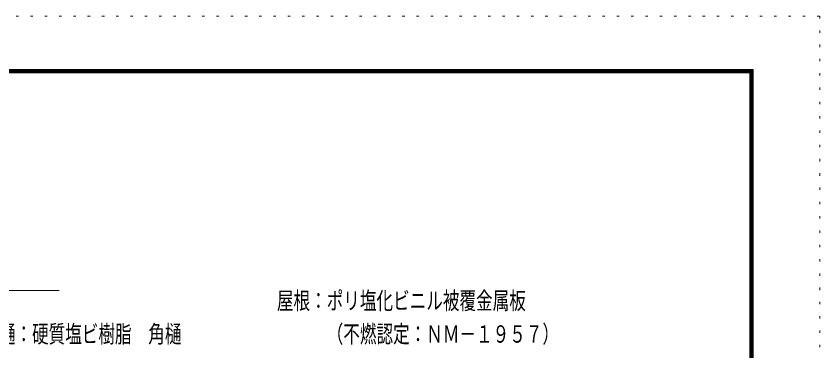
# Model space of a CAD drawing. Units: millimetres, scale not verified. Extents: x -32484 to 32484, y -14700 to 14700.
# Drawn here: x 24054 to 32484, y 11186 to 14700 of the extents above; entities that cross this region are included whole.
import ezdxf
from ezdxf.enums import TextEntityAlignment as Align

# ---------------------------------------------------------------- set-up
doc = ezdxf.new("R2010")
doc.units = ezdxf.units.MM
doc.header["$LTSCALE"] = 50
doc.linetypes.add('USER4', pattern=[3, 0.5, -2.5])
for name, color, linetype, lineweight in [('0-A_2-5DIM', 3, 'Continuous', 18), ('0-C_F-F', 5, 'Continuous', 18), ('0-D_F-E_J_ADD', 3, 'USER4', 18)]:
    doc.layers.add(name, color=color, linetype=linetype, lineweight=lineweight)
doc.styles.add('ＭＳ ゴシック', font='')
doc.styles.get('ＭＳ ゴシック').set_extended_font_data('MS Gothic')

msp = doc.modelspace()

# ---------------------------------------------------------------- linework, layer by layer
at = {"layer": '0-A_2-5DIM'}
msp.add_lwpolyline([(24507.02, 11818.25), (21707.02, 11818.25), (19989.15, 8085.51)], dxfattribs=at)
at = {"layer": '0-C_F-F'}
for points in [[(31784.26, 14140), (31784.26, -14000), (-8395.74, -14000), (-8395.74, 14140)], [(31780.76, 14136.5), (-8392.24, 14136.5), (-8392.24, -13996.5), (31780.76, -13996.5)], [(31777.26, 14133), (31777.26, -13993), (-8388.74, -13993), (-8388.74, 14133)], [(31773.76, 14129.5), (31773.76, -13989.5), (-8385.24, -13989.5), (-8385.24, 14129.5)], [(31770.26, 14126), (31770.26, -13986), (-8381.74, -13986), (-8381.74, 14126)], [(31766.76, 14122.5), (31766.76, -13982.5), (-8378.24, -13982.5), (-8378.24, 14122.5)], [(31763.26, 14119), (-8374.74, 14119), (-8374.74, -13979), (31763.26, -13979)], [(31759.76, 14115.5), (-8371.24, 14115.5), (-8371.24, -13975.5), (31759.76, -13975.5)], [(31756.26, 14112), (31756.26, -13972), (-8367.74, -13972), (-8367.74, 14112)], [(31752.76, 14108.5), (-8364.24, 14108.5), (-8364.24, -13968.5), (31752.76, -13968.5)], [(31749.26, 14105), (31749.26, -13965), (-8360.74, -13965), (-8360.74, 14105)]]:
    msp.add_lwpolyline(points, close=True, dxfattribs=at)
at = {"layer": '0-D_F-E_J_ADD', "color": 5}
msp.add_lwpolyline([(32484.26, 14700), (32484.26, -14700), (-9095.74, -14700), (-9095.74, 14700)], close=True, dxfattribs=at)

# ---------------------------------------------------------------- texts
at = {"layer": '0-A_2-5DIM', "color": 7, "style": 'ＭＳ ゴシック', "width": 0.7}
for s, p in [('屋根：ポリ塩化ビニル被覆金属板', (26789.15, 11567.77)), ('谷樋：硬質塩ビ樹脂\u3000角樋', (23698.77, 11217.77)), ('\u3000\u3000\u3000（不燃認定：ＮＭ－１９５７）', (26789.15, 11217.77))]:
    msp.add_text(s, height=182.3, dxfattribs=at).set_placement(p, align=Align.BOTTOM_LEFT)

doc.saveas('drawing.dxf')
